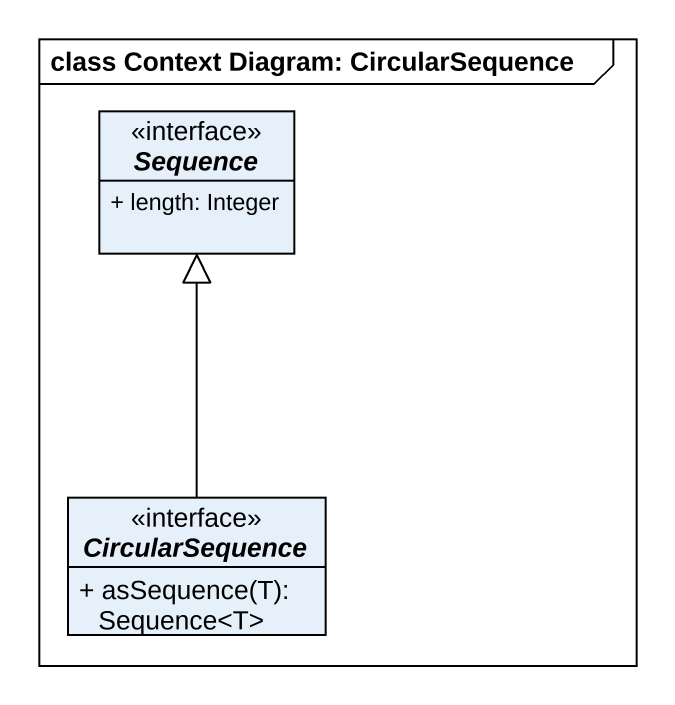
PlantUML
@startuml
mainframe class Context Diagram: CircularSequence
hide circle
hide empty members
skinparam classAttributeIconSize 0
interface Sequence {
  + length: Integer
}
interface CircularSequence {
  + asSequence(T): Sequence<T>
}
CircularSequence -up-|> Sequence
@enduml
